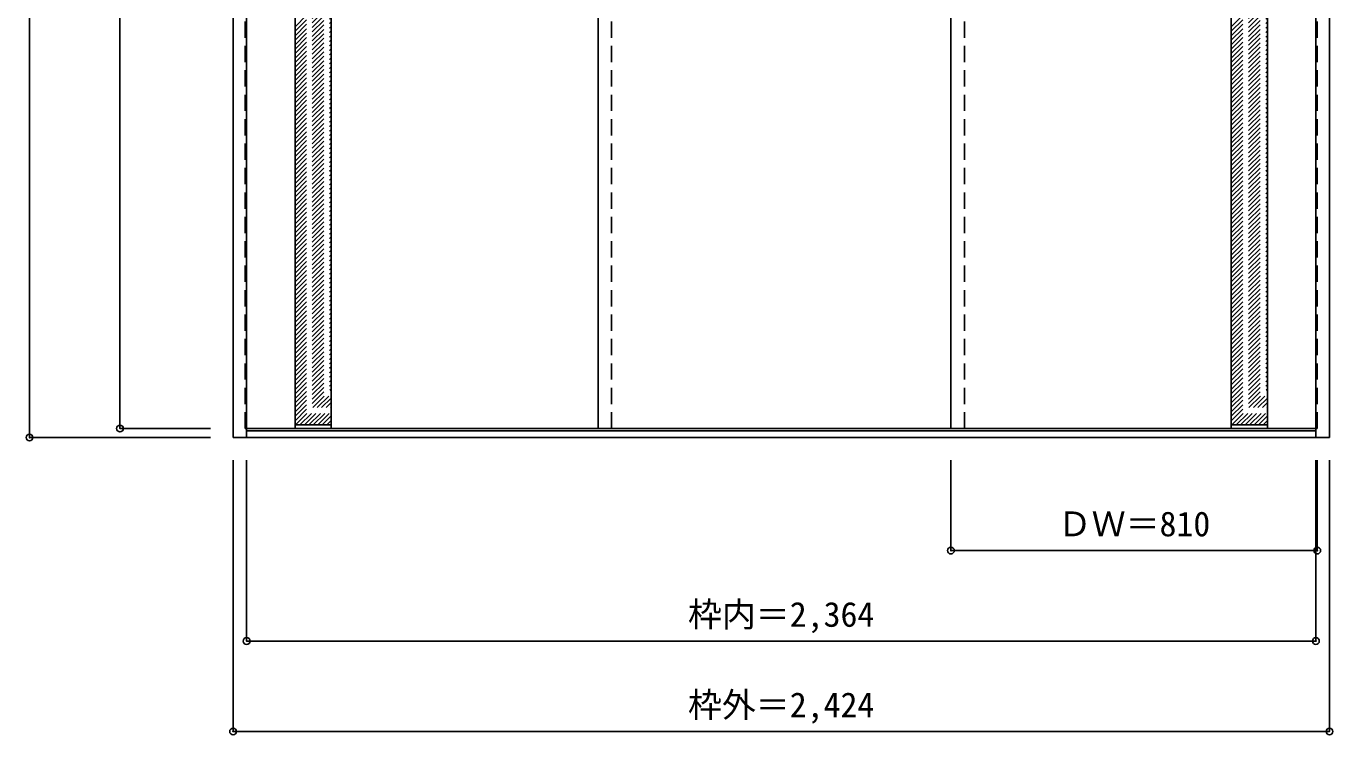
# Model space of a CAD drawing. Units: millimetres, scale not verified. Extents: x -1722 to 1254, y -1714 to 1563.
# Drawn here: x -1635 to 1254, y -1714 to -147 of the extents above; entities that cross this region are included whole.
import ezdxf
from ezdxf.enums import TextEntityAlignment as Align

# ---------------------------------------------------------------- set-up
doc = ezdxf.new("R2010")
doc.units = ezdxf.units.MM
doc.header["$LTSCALE"] = 30
doc.header["$PDMODE"] = 32
doc.header["$PDSIZE"] = 15
doc.linetypes.add('DASHED1', pattern=[1.8, 1.2, -0.6])
doc.layers.add('0-0', color=4, linetype='DASHED1')
doc.layers.add('0-1_寸法', color=7, linetype='Continuous')
doc.styles.add('ＭＳ ゴシック', font='')
doc.styles.get('ＭＳ ゴシック').set_extended_font_data('MS Gothic')

msp = doc.modelspace()

# ---------------------------------------------------------------- linework, layer by layer
at = {"layer": '0-0', "color": 3, "linetype": 'Continuous'}
for p, q in [((-1177.82, -1056.49), (-1177.82, 1190.51)), ((-1147.82, -1056.49), (-1147.82, 1190.51)), ((1216.18, -1056.49), (1216.18, 1190.51)), ((1246.18, -1056.49), (1246.18, 1190.51)), ((-1040.82, -1036.49), (-1040.82, 1146.51)), ((-960.82, -1036.49), (-960.82, 1146.51)), ((-370.82, 1146.51), (-370.82, -1036.49)), ((409.18, -1036.49), (409.18, 1146.51)), ((1029.18, -1036.49), (1029.18, 1146.51)), ((1109.18, -1036.49), (1109.18, 1146.51)), ((-1147.82, -1036.49), (1216.18, -1036.49)), ((1246.18, -1056.49), (-1177.82, -1056.49)), ((1216.18, -1041.49), (-1147.82, -1041.49))]:
    msp.add_line(p, q, dxfattribs=at)
at = {"layer": '0-0'}
for p, q in [((-1150.82, -1036.49), (-1150.82, 1146.51)), ((-340.82, -1036.49), (-340.82, 1146.51)), ((439.18, -1036.49), (439.18, 1146.51)), ((-1040.82, -148.29), (-960.82, -68.29)), ((-1040.82, -158.19), (-960.82, -78.19)), ((1029.18, -148.29), (1109.18, -68.29)), ((1029.18, -158.19), (1109.18, -78.19)), ((-1040.82, -168.09), (-960.82, -88.09)), ((-1040.82, -177.99), (-960.82, -97.99)), ((-1040.82, -187.89), (-960.82, -107.89)), ((1029.18, -168.09), (1109.18, -88.09)), ((1029.18, -177.99), (1109.18, -97.99)), ((1029.18, -187.89), (1109.18, -107.89)), ((-1040.82, -197.79), (-960.82, -117.79)), ((-1040.82, -207.69), (-960.82, -127.69)), ((-1040.82, -217.59), (-960.82, -137.59)), ((1029.18, -197.79), (1109.18, -117.79)), ((1029.18, -207.69), (1109.18, -127.69)), ((1029.18, -217.59), (1109.18, -137.59)), ((-1040.82, -227.49), (-960.82, -147.49)), ((-1040.82, -237.39), (-960.82, -157.39)), ((-1040.82, -247.29), (-960.82, -167.29)), ((1029.18, -227.49), (1109.18, -147.49)), ((1029.18, -237.39), (1109.18, -157.39)), ((1029.18, -247.29), (1109.18, -167.29)), ((-1040.82, -257.19), (-960.82, -177.19)), ((-1040.82, -267.09), (-960.82, -187.09)), ((-1040.82, -276.99), (-960.82, -196.99)), ((1029.18, -257.19), (1109.18, -177.19)), ((1029.18, -267.09), (1109.18, -187.09)), ((1029.18, -276.99), (1109.18, -196.99)), ((-1040.82, -286.89), (-960.82, -206.89)), ((-1040.82, -296.78), (-960.82, -216.78)), ((-1040.82, -306.68), (-960.82, -226.68)), ((1029.18, -286.89), (1109.18, -206.89)), ((1029.18, -296.78), (1109.18, -216.78)), ((1029.18, -306.68), (1109.18, -226.68)), ((-1040.82, -316.58), (-960.82, -236.58)), ((-1040.82, -326.48), (-960.82, -246.48)), ((-1040.82, -336.38), (-960.82, -256.38)), ((1029.18, -316.58), (1109.18, -236.58)), ((1029.18, -326.48), (1109.18, -246.48)), ((1029.18, -336.38), (1109.18, -256.38)), ((-1040.82, -346.28), (-960.82, -266.28)), ((-1040.82, -356.18), (-960.82, -276.18)), ((-1040.82, -366.08), (-960.82, -286.08)), ((1029.18, -346.28), (1109.18, -266.28)), ((1029.18, -356.18), (1109.18, -276.18)), ((1029.18, -366.08), (1109.18, -286.08)), ((-1040.82, -375.98), (-960.82, -295.98)), ((-1040.82, -385.88), (-960.82, -305.88)), ((-1040.82, -395.78), (-960.82, -315.78)), ((1029.18, -375.98), (1109.18, -295.98)), ((1029.18, -385.88), (1109.18, -305.88)), ((1029.18, -395.78), (1109.18, -315.78)), ((-1040.82, -405.68), (-960.82, -325.68)), ((-1040.82, -415.58), (-960.82, -335.58)), ((-1040.82, -425.48), (-960.82, -345.48)), ((1029.18, -405.68), (1109.18, -325.68)), ((1029.18, -415.58), (1109.18, -335.58)), ((1029.18, -425.48), (1109.18, -345.48)), ((-1040.82, -435.38), (-960.82, -355.38)), ((-1040.82, -445.28), (-960.82, -365.28)), ((-1040.82, -455.18), (-960.82, -375.18)), ((1029.18, -435.38), (1109.18, -355.38)), ((1029.18, -445.28), (1109.18, -365.28)), ((1029.18, -455.18), (1109.18, -375.18)), ((-1040.82, -465.08), (-960.82, -385.08)), ((-1040.82, -474.98), (-960.82, -394.98)), ((1029.18, -465.08), (1109.18, -385.08)), ((1029.18, -474.98), (1109.18, -394.98)), ((-1040.82, -484.88), (-960.82, -404.88)), ((-1040.82, -494.77), (-960.82, -414.77)), ((-1040.82, -504.67), (-960.82, -424.67)), ((1029.18, -484.88), (1109.18, -404.88)), ((1029.18, -494.77), (1109.18, -414.77)), ((1029.18, -504.67), (1109.18, -424.67)), ((-1040.82, -514.57), (-960.82, -434.57)), ((-1040.82, -524.47), (-960.82, -444.47)), ((-1040.82, -534.37), (-960.82, -454.37)), ((1029.18, -514.57), (1109.18, -434.57)), ((1029.18, -524.47), (1109.18, -444.47)), ((1029.18, -534.37), (1109.18, -454.37)), ((-1040.82, -544.27), (-960.82, -464.27)), ((-1040.82, -554.17), (-960.82, -474.17)), ((-1040.82, -564.07), (-960.82, -484.07)), ((1029.18, -544.27), (1109.18, -464.27)), ((1029.18, -554.17), (1109.18, -474.17)), ((1029.18, -564.07), (1109.18, -484.07)), ((-1040.82, -573.97), (-960.82, -493.97)), ((-1040.82, -583.87), (-960.82, -503.87)), ((-1040.82, -593.77), (-960.82, -513.77)), ((1029.18, -573.97), (1109.18, -493.97)), ((1029.18, -583.87), (1109.18, -503.87)), ((1029.18, -593.77), (1109.18, -513.77)), ((-1040.82, -603.67), (-960.82, -523.67)), ((-1040.82, -613.57), (-960.82, -533.57)), ((-1040.82, -623.47), (-960.82, -543.47)), ((1029.18, -603.67), (1109.18, -523.67)), ((1029.18, -613.57), (1109.18, -533.57)), ((1029.18, -623.47), (1109.18, -543.47)), ((-1040.82, -633.37), (-960.82, -553.37)), ((-1040.82, -643.27), (-960.82, -563.27)), ((-1040.82, -653.17), (-960.82, -573.17)), ((1029.18, -633.37), (1109.18, -553.37)), ((1029.18, -643.27), (1109.18, -563.27)), ((1029.18, -653.17), (1109.18, -573.17)), ((-1040.82, -663.07), (-960.82, -583.07)), ((-1040.82, -672.97), (-960.82, -592.97)), ((-1040.82, -682.87), (-960.82, -602.87)), ((1029.18, -663.07), (1109.18, -583.07)), ((1029.18, -672.97), (1109.18, -592.97)), ((1029.18, -682.87), (1109.18, -602.87)), ((-1040.82, -692.76), (-960.82, -612.76)), ((-1040.82, -702.66), (-960.82, -622.66)), ((-1040.82, -712.56), (-960.82, -632.56)), ((1029.18, -692.76), (1109.18, -612.76)), ((1029.18, -702.66), (1109.18, -622.66)), ((1029.18, -712.56), (1109.18, -632.56)), ((-1040.82, -722.46), (-960.82, -642.46)), ((-1040.82, -732.36), (-960.82, -652.36)), ((-1040.82, -742.26), (-960.82, -662.26)), ((1029.18, -722.46), (1109.18, -642.46)), ((1029.18, -732.36), (1109.18, -652.36)), ((1029.18, -742.26), (1109.18, -662.26)), ((-1040.82, -752.16), (-960.82, -672.16)), ((-1040.82, -762.06), (-960.82, -682.06)), ((-1040.82, -771.96), (-960.82, -691.96)), ((1029.18, -752.16), (1109.18, -672.16)), ((1029.18, -762.06), (1109.18, -682.06)), ((1029.18, -771.96), (1109.18, -691.96)), ((-1040.82, -781.86), (-960.82, -701.86)), ((-1040.82, -791.76), (-960.82, -711.76)), ((-1040.82, -801.66), (-960.82, -721.66)), ((1029.18, -781.86), (1109.18, -701.86)), ((1029.18, -791.76), (1109.18, -711.76)), ((1029.18, -801.66), (1109.18, -721.66)), ((-1040.82, -811.56), (-960.82, -731.56)), ((-1040.82, -821.46), (-960.82, -741.46)), ((1029.18, -811.56), (1109.18, -731.56)), ((1029.18, -821.46), (1109.18, -741.46)), ((-1040.82, -831.36), (-960.82, -751.36)), ((-1040.82, -841.26), (-960.82, -761.26)), ((-1040.82, -851.16), (-960.82, -771.16)), ((1029.18, -831.36), (1109.18, -751.36)), ((1029.18, -841.26), (1109.18, -761.26)), ((1029.18, -851.16), (1109.18, -771.16)), ((-1040.82, -861.06), (-960.82, -781.06)), ((-1040.82, -870.96), (-960.82, -790.96)), ((-1040.82, -880.86), (-960.82, -800.86)), ((1029.18, -861.06), (1109.18, -781.06)), ((1029.18, -870.96), (1109.18, -790.96)), ((1029.18, -880.86), (1109.18, -800.86)), ((-1040.82, -890.75), (-960.82, -810.75)), ((-1040.82, -900.65), (-960.82, -820.65)), ((-1040.82, -910.55), (-960.82, -830.55)), ((1029.18, -890.75), (1109.18, -810.75)), ((1029.18, -900.65), (1109.18, -820.65)), ((1029.18, -910.55), (1109.18, -830.55)), ((-1040.82, -920.45), (-960.82, -840.45)), ((-1040.82, -930.35), (-960.82, -850.35)), ((-1040.82, -940.25), (-960.82, -860.25)), ((1029.18, -920.45), (1109.18, -840.45)), ((1029.18, -930.35), (1109.18, -850.35)), ((1029.18, -940.25), (1109.18, -860.25)), ((-1040.82, -950.15), (-960.82, -870.15)), ((-1040.82, -960.05), (-960.82, -880.05)), ((-1040.82, -969.95), (-960.82, -889.95)), ((1029.18, -950.15), (1109.18, -870.15)), ((1029.18, -960.05), (1109.18, -880.05)), ((1029.18, -969.95), (1109.18, -889.95)), ((-1040.82, -979.85), (-960.82, -899.85)), ((-1040.82, -989.75), (-960.82, -909.75)), ((-1040.82, -999.65), (-960.82, -919.65)), ((1029.18, -979.85), (1109.18, -899.85)), ((1029.18, -989.75), (1109.18, -909.75)), ((1029.18, -999.65), (1109.18, -919.65)), ((-1040.82, -1009.55), (-960.82, -929.55)), ((-1040.82, -1019.45), (-960.82, -939.45)), ((-1039.97, -1028.49), (-960.82, -949.35)), ((1029.18, -1009.55), (1109.18, -929.55)), ((1029.18, -1019.45), (1109.18, -939.45)), ((1030.03, -1028.49), (1109.18, -949.35)), ((-1030.07, -1028.49), (-960.82, -959.25)), ((-1020.17, -1028.49), (-960.82, -969.15)), ((-1010.27, -1028.49), (-960.82, -979.05)), ((1039.93, -1028.49), (1109.18, -959.25)), ((1049.83, -1028.49), (1109.18, -969.15)), ((1059.73, -1028.49), (1109.18, -979.05)), ((-1000.37, -1028.49), (-960.82, -988.95)), ((-990.47, -1028.49), (-960.82, -998.85)), ((-980.57, -1028.49), (-960.82, -1008.74)), ((1069.63, -1028.49), (1109.18, -988.95)), ((1079.53, -1028.49), (1109.18, -998.85)), ((1089.43, -1028.49), (1109.18, -1008.74)), ((-1147.82, -1036.49), (-1150.82, -1036.49)), ((-970.67, -1028.49), (-960.82, -1018.64)), ((1099.33, -1028.49), (1109.18, -1018.64)), ((1216.18, -1036.49), (1219.18, -1036.49))]:
    msp.add_line(p, q, dxfattribs=at)
at = {"layer": '0-0', "color": 7, "linetype": 'Continuous'}
for p, q in [((-960.82, -1028.49), (-1040.82, -1028.49)), ((1029.18, -1028.49), (1109.18, -1028.49))]:
    msp.add_line(p, q, dxfattribs=at)
at = {"layer": '0-0'}
msp.add_lwpolyline([(1219.18, -1036.49), (1219.18, 1146.51), (1216.18, 1146.51)], dxfattribs=at)
at = {"layer": '0-1_寸法', "color": 4}
for p, q in [((-1627.82, 1190.51), (-1627.82, -1056.49)), ((-1427.82, 1146.51), (-1427.82, -1036.49)), ((-1427.82, -1036.49), (-1227.82, -1036.49)), ((-1627.82, -1056.49), (-1227.82, -1056.49)), ((-1177.82, -1706.49), (-1177.82, -1106.49)), ((-1147.82, -1506.49), (-1147.82, -1106.49)), ((409.18, -1306.49), (409.18, -1106.49)), ((1219.18, -1306.49), (1219.18, -1106.49)), ((1219.18, -1306.49), (409.18, -1306.49))]:
    msp.add_line(p, q, dxfattribs=at)
for points in [[(-1177.82, -1706.49), (1246.18, -1706.49), (1246.18, -1106.49)], [(-1147.82, -1506.49), (1216.18, -1506.49), (1216.18, -1106.49)]]:
    msp.add_lwpolyline(points, dxfattribs=at)
at = {"layer": '0-1_寸法'}
for p in [(-1427.82, -1036.49), (-1627.82, -1056.49), (409.18, -1306.49), (1219.18, -1306.49), (-1147.82, -1506.49), (1216.18, -1506.49), (-1177.82, -1706.49), (1246.18, -1706.49)]:
    msp.add_point(p, dxfattribs=at)

# ---------------------------------------------------------------- texts
at = {"layer": '0-1_寸法', "style": 'ＭＳ ゴシック'}
for s, p in [('ＤＷ＝810', (645.43, -1291.49)), ('枠内＝2,364', (-172.07, -1491.49)), ('枠外＝2,424', (-172.07, -1691.49))]:
    msp.add_text(s, height=54.99, dxfattribs=at).set_placement(p, align=Align.BOTTOM_LEFT)

doc.saveas('drawing.dxf')
